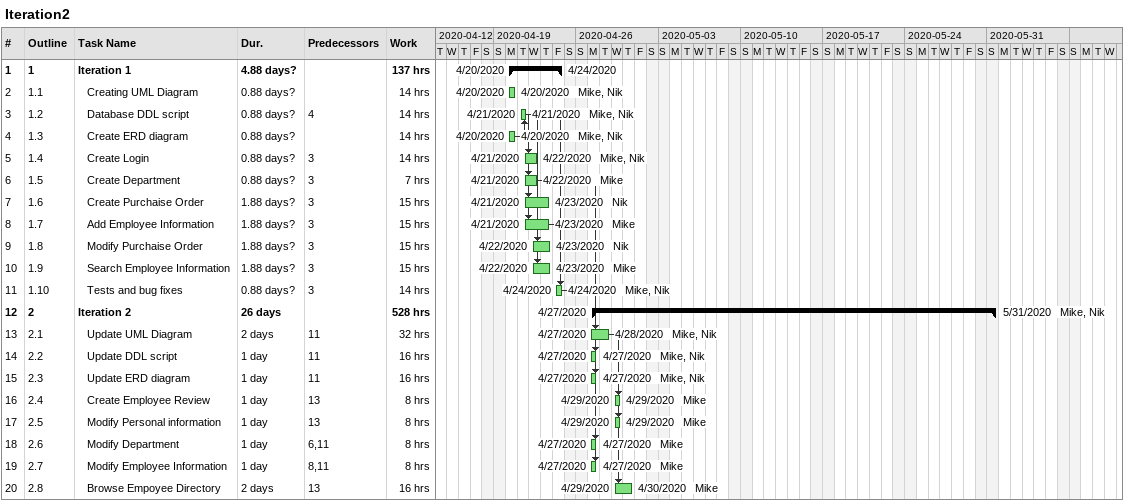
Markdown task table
Iteration2

| ID | WBS | Task | Duration | Start | Finish | Predecessors | Resources | Work (h) |
|---|---|---|---|---|---|---|---|---|
| 1 | 1 | **Iteration 1** | 4.88d? | 2020-04-20 | 2020-04-24 |  |  | 137 |
| 2 | 1.1 | Creating UML Diagram | 0.88d? | 2020-04-20 | 2020-04-20 |  | Mike, Nik | 14 |
| 3 | 1.2 | Database DDL script | 0.88d? | 2020-04-21 | 2020-04-21 | 4 | Mike, Nik | 14 |
| 4 | 1.3 | Create ERD diagram | 0.88d? | 2020-04-20 | 2020-04-20 |  | Mike, Nik | 14 |
| 5 | 1.4 | Create Login | 0.88d? | 2020-04-21 | 2020-04-22 | 3 | Mike, Nik | 14 |
| 6 | 1.5 | Create Department | 0.88d? | 2020-04-21 | 2020-04-22 | 3 | Mike | 7 |
| 7 | 1.6 | Create Purchaise Order | 1.88d? | 2020-04-21 | 2020-04-23 | 3 | Nik | 15 |
| 8 | 1.7 | Add Employee Information | 1.88d? | 2020-04-21 | 2020-04-23 | 3 | Mike | 15 |
| 9 | 1.8 | Modify Purchaise Order | 1.88d? | 2020-04-22 | 2020-04-23 | 3 | Nik | 15 |
| 10 | 1.9 | Search Employee Information | 1.88d? | 2020-04-22 | 2020-04-23 | 3 | Mike | 15 |
| 11 | 1.10 | Tests and bug fixes | 0.88d? | 2020-04-24 | 2020-04-24 | 3 | Mike, Nik | 14 |
| 12 | 2 | **Iteration 2** | 26d | 2020-04-27 | 2020-05-31 |  | Mike, Nik | 528 |
| 13 | 2.1 | Update UML Diagram | 2d | 2020-04-27 | 2020-04-28 | 11 | Mike, Nik | 32 |
| 14 | 2.2 | Update DDL script | 1d | 2020-04-27 | 2020-04-27 | 11 | Mike, Nik | 16 |
| 15 | 2.3 | Update ERD diagram | 1d | 2020-04-27 | 2020-04-27 | 11 | Mike, Nik | 16 |
| 16 | 2.4 | Create Employee Review | 1d | 2020-04-29 | 2020-04-29 | 13 | Mike | 8 |
| 17 | 2.5 | Modify Personal information | 1d | 2020-04-29 | 2020-04-29 | 13 | Mike | 8 |
| 18 | 2.6 | Modify Department | 1d | 2020-04-27 | 2020-04-27 | 6, 11 | Mike | 8 |
| 19 | 2.7 | Modify Employee Information | 1d | 2020-04-27 | 2020-04-27 | 8, 11 | Mike | 8 |
| 20 | 2.8 | Browse Empoyee Directory | 2d | 2020-04-29 | 2020-04-30 | 13 | Mike | 16 |
